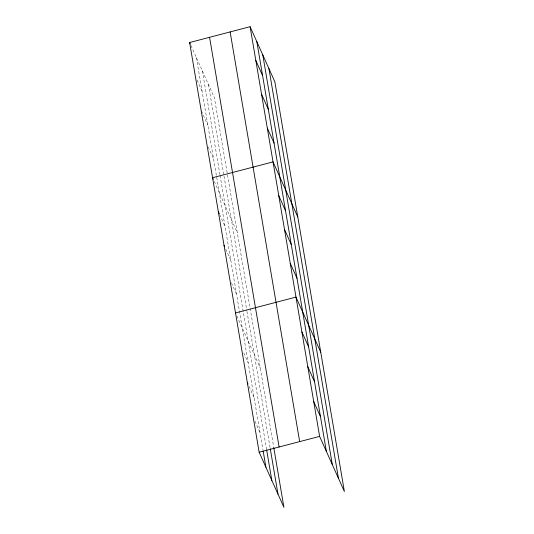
<?xml version="1.0" encoding="UTF-8"?>
<svg xmlns="http://www.w3.org/2000/svg" width="534" height="534" viewBox="0 0 534 534"><rect width="100%" height="100%" fill="white"/><g stroke="black" fill="none" stroke-linecap="round" stroke-linejoin="round"><path stroke-width="0.4" stroke-dasharray="2.67 2" d="M190.972 45.53L214.374 97.609L273.595 446.558M197.046 80.08L202.112 91.347M201.431 110.878L207.846 125.15M208.18 146.93L213.58 158.952M214.254 181.48L237.323 232.804M219.654 214.528L225.054 226.549M225.728 249.078L230.788 260.345M231.462 282.88L236.529 294.147M236.862 315.928L260.265 368.006M243.784 353.007L248.17 362.773M249.018 386.329L254.084 397.596M254.932 421.152L259.991 432.42M208.434 84.385L223.866 175.326M224.006 176.133L246.815 310.521M246.948 311.329L270.131 447.919M202.313 70.768L219.935 174.585M220.068 175.386L266.486 448.88M196.372 57.552L263.015 450.235"/><path stroke-width="0.8" d="M273.735 447.372L283.908 507.3L259.15 452.218L189.623 42.526L250.092 26.7L274.85 81.782L344.377 491.474L319.626 436.391L250.092 26.7M235.514 312.924L295.983 297.098L320.74 352.18M259.15 452.218L319.626 436.391M255.833 60.502L262.581 75.521M261.567 94.298L268.322 109.323M267.3 128.1L274.055 143.119M297.792 216.978L273.041 161.895L212.565 177.729L213.24 179.23M278.775 195.698L285.53 210.723M284.509 229.5L291.264 244.519M290.249 263.295L296.997 278.321M189.623 42.526L190.298 44.028M301.897 331.921L308.645 346.946M307.804 366.745L314.553 381.77M313.712 401.568L320.467 416.593M218.306 211.524L219.314 213.78M224.04 245.326L224.714 246.828M247.329 382.571L248.01 384.073M268.909 68.559L338.436 478.25M262.788 54.942L332.315 464.633M256.847 41.725L326.374 451.417M230.141 31.92L299.667 441.618M209.575 37.307L279.108 446.998M270.271 448.727L277.967 494.084M266.62 449.688L271.846 480.46M263.155 451.043L265.905 467.243"/></g></svg>
